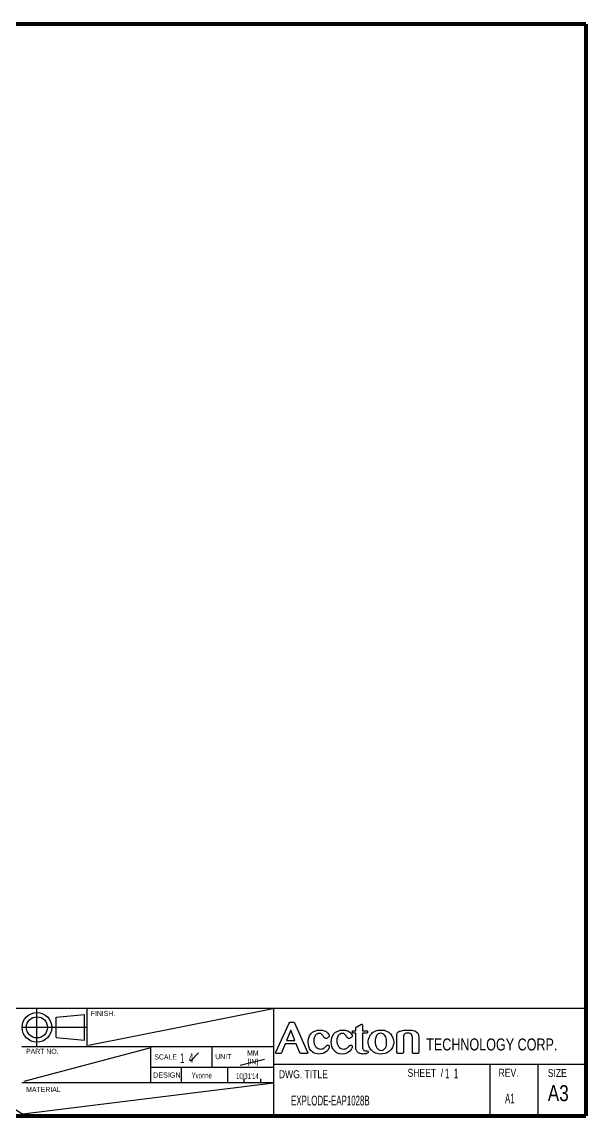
# Model space of a CAD drawing. Header units: millimetres. Extents: x -1 to 407, y -1 to 283.
# Drawn here: x 260.4 to 406.5, y -0.5 to 282.5 of the extents above; entities that cross this region are included whole.
import ezdxf
from ezdxf.enums import TextEntityAlignment as Align

# ---------------------------------------------------------------- set-up
doc = ezdxf.new("R2010")
doc.units = ezdxf.units.MM
doc.header["$LTSCALE"] = 23.1
doc.layers.get('0').update_dxf_attribs({"linetype": 'CONTINUOUS'})
doc.styles.get("Standard").update_dxf_attribs({"font": 'txt', "width": 0.6})
doc.styles.add('TEXTSTYLE_10', font='txt', dxfattribs={"width": 0.836201})
doc.styles.add('TEXTSTYLE_2', font='txt', dxfattribs={"width": 0.8})
doc.styles.add('TEXTSTYLE_3', font='txt', dxfattribs={"width": 0.782203})

msp = doc.modelspace()

# ---------------------------------------------------------------- linework, layer by layer
at = {"color": 7, "linetype": 'Continuous'}
for p, q in [((109.52, 27.88), (406, 27.89)), ((264.26, 17.93), (264.26, 27.89)), ((269.2, 25.56), (276.53, 26.23)), ((269.2, 20.25), (269.2, 25.56)), ((276.53, 19.59), (276.53, 26.23)), ((277.19, 17.93), (277.19, 27.89)), ((325.24, 27.66), (277.55, 18.26)), ((325.41, 0), (325.41, 27.89)), ((277.19, 22.91), (260.34, 22.91)), ((325.95, 16.51), (329.35, 24.02)), ((329.35, 24.12), (329.4, 24.12)), ((329.35, 24.02), (329.35, 24.12)), ((329.4, 24.17), (329.5, 24.17)), ((329.4, 24.12), (329.4, 24.17)), ((329.5, 24.17), (329.55, 24.23)), ((329.55, 24.23), (330.57, 24.23)), ((330.57, 24.23), (330.62, 24.17)), ((330.62, 24.17), (330.67, 24.17)), ((330.67, 24.17), (330.77, 24.07)), ((330.77, 24.07), (334.12, 16.46)), ((346.6, 22.91), (346.75, 23.06)), ((346.6, 22.04), (346.6, 22.91)), ((346.75, 23.06), (346.8, 23.06)), ((346.8, 23.06), (347.87, 23.62)), ((347.87, 23.62), (347.92, 23.67)), ((347.92, 23.67), (347.97, 23.67)), ((347.97, 23.67), (348.02, 23.72)), ((348.02, 23.72), (348.12, 23.72)), ((348.12, 23.72), (348.17, 23.67)), ((348.17, 23.67), (348.22, 23.67)), ((348.22, 23.67), (348.22, 23.62)), ((348.22, 23.62), (348.27, 23.57)), ((348.27, 23.57), (348.27, 22.04)), ((269.2, 20.25), (276.53, 19.59)), ((329.76, 22.15), (328.69, 19.51)), ((330.82, 19.51), (329.76, 22.15)), ((334.27, 19.66), (334.42, 20.22)), ((334.42, 20.22), (334.53, 20.47)), ((334.53, 20.47), (334.63, 20.73)), ((334.63, 20.73), (334.78, 20.98)), ((334.78, 20.98), (334.98, 21.23)), ((334.98, 21.23), (335.39, 21.64)), ((335.39, 21.64), (335.89, 21.94)), ((335.74, 19.91), (335.69, 19.51)), ((335.84, 20.22), (335.74, 19.91)), ((335.95, 20.52), (335.84, 20.22)), ((335.89, 21.94), (336.25, 22.04)), ((336.1, 20.78), (335.95, 20.52)), ((336.3, 21.03), (336.1, 20.78)), ((336.25, 22.04), (336.55, 22.15)), ((336.55, 21.18), (336.3, 21.03)), ((336.55, 22.15), (336.91, 22.2)), ((336.81, 21.28), (336.55, 21.18)), ((337.11, 21.33), (336.81, 21.28)), ((336.91, 22.2), (337.32, 22.2)), ((337.37, 21.33), (337.11, 21.33)), ((337.32, 22.2), (337.87, 22.15)), ((337.52, 21.28), (337.37, 21.33)), ((337.72, 21.18), (337.52, 21.28)), ((337.97, 20.93), (337.72, 21.18)), ((337.87, 22.15), (338.38, 22.04)), ((338.08, 20.78), (337.97, 20.93)), ((338.18, 20.67), (338.08, 20.78)), ((338.23, 20.52), (338.18, 20.67)), ((338.33, 20.37), (338.23, 20.52)), ((338.43, 20.27), (338.33, 20.37)), ((338.38, 22.04), (338.79, 21.89)), ((338.48, 20.22), (338.43, 20.27)), ((338.68, 20.12), (338.48, 20.22)), ((338.79, 20.07), (338.68, 20.12)), ((338.79, 21.89), (339.09, 21.69)), ((339.04, 20.07), (338.79, 20.07)), ((339.19, 20.12), (339.04, 20.07)), ((339.09, 21.69), (339.34, 21.44)), ((339.29, 20.17), (339.19, 20.12)), ((339.45, 20.27), (339.29, 20.17)), ((339.34, 21.44), (339.55, 21.18)), ((339.5, 20.32), (339.45, 20.27)), ((339.6, 20.47), (339.5, 20.32)), ((339.55, 21.18), (339.65, 20.98)), ((339.65, 20.57), (339.6, 20.47)), ((339.65, 20.98), (339.65, 20.57)), ((340.26, 19.66), (340.36, 20.22)), ((340.36, 20.22), (340.46, 20.47)), ((340.46, 20.47), (340.92, 21.23)), ((340.92, 21.23), (341.32, 21.64)), ((341.32, 21.64), (341.58, 21.79)), ((341.58, 21.79), (341.88, 21.94)), ((341.88, 20.52), (341.68, 19.91)), ((341.68, 19.91), (341.68, 19.1)), ((341.88, 21.94), (342.18, 22.04)), ((342.03, 20.78), (341.88, 20.52)), ((342.29, 21.03), (342.03, 20.78)), ((342.18, 22.04), (342.49, 22.15)), ((342.49, 21.18), (342.29, 21.03)), ((342.49, 22.15), (342.9, 22.2)), ((342.79, 21.28), (342.49, 21.18)), ((343.1, 21.33), (342.79, 21.28)), ((342.9, 22.2), (343.25, 22.2)), ((343.3, 21.33), (343.1, 21.33)), ((343.25, 22.2), (343.81, 22.15)), ((343.5, 21.28), (343.3, 21.33)), ((343.66, 21.18), (343.5, 21.28)), ((343.76, 21.08), (343.66, 21.18)), ((343.91, 20.93), (343.76, 21.08)), ((343.81, 22.15), (344.32, 22.04)), ((344.01, 20.78), (343.91, 20.93)), ((344.11, 20.67), (344.01, 20.78)), ((344.21, 20.52), (344.11, 20.67)), ((344.26, 20.37), (344.21, 20.52)), ((344.32, 20.27), (344.26, 20.37)), ((344.32, 22.04), (344.67, 21.89)), ((344.42, 20.22), (344.32, 20.27)), ((344.52, 20.17), (344.42, 20.22)), ((344.57, 20.12), (344.52, 20.17)), ((344.67, 20.07), (344.57, 20.12)), ((344.67, 21.89), (345.03, 21.69)), ((344.97, 20.07), (344.67, 20.07)), ((345.13, 20.12), (344.97, 20.07)), ((345.03, 21.69), (345.28, 21.44)), ((345.23, 20.17), (345.13, 20.12)), ((345.38, 20.27), (345.23, 20.17)), ((345.28, 21.44), (345.48, 21.18)), ((345.48, 20.32), (345.38, 20.27)), ((345.48, 21.18), (345.58, 20.98)), ((345.53, 20.47), (345.48, 20.32)), ((345.58, 20.57), (345.53, 20.47)), ((345.58, 20.98), (345.58, 20.57)), ((345.68, 21.94), (345.74, 21.94)), ((345.68, 21.64), (345.68, 21.94)), ((345.74, 21.54), (345.68, 21.64)), ((345.74, 22.04), (346.6, 22.04)), ((345.74, 21.94), (345.74, 22.04)), ((345.74, 21.49), (345.74, 21.54)), ((345.79, 21.49), (345.74, 21.49)), ((345.79, 21.44), (345.79, 21.49)), ((346.6, 21.44), (345.79, 21.44)), ((346.6, 17.28), (346.6, 21.44)), ((348.27, 22.04), (349.54, 22.04)), ((349.49, 21.44), (348.27, 21.44)), ((348.27, 21.44), (348.27, 17.78)), ((349.54, 21.49), (349.49, 21.49)), ((349.49, 21.49), (349.49, 21.44)), ((349.54, 22.04), (349.54, 21.49)), ((349.84, 19.76), (349.95, 20.07)), ((349.95, 20.07), (350.05, 20.32)), ((350.05, 20.32), (350.15, 20.62)), ((350.15, 20.62), (350.3, 20.88)), ((350.3, 20.88), (350.5, 21.13)), ((350.5, 21.13), (350.66, 21.33)), ((350.66, 21.33), (350.91, 21.54)), ((350.91, 21.54), (351.42, 21.84)), ((351.42, 21.84), (351.72, 21.99)), ((351.62, 20.07), (351.57, 19.71)), ((351.92, 20.78), (351.62, 20.07)), ((351.72, 21.99), (352.03, 22.09)), ((352.13, 21.03), (351.92, 20.78)), ((352.03, 22.09), (352.33, 22.15)), ((352.33, 21.23), (352.13, 21.03)), ((352.33, 22.15), (352.69, 22.2)), ((352.63, 21.33), (352.33, 21.23)), ((352.99, 21.38), (352.63, 21.33)), ((352.69, 22.2), (353.45, 22.2)), ((353.24, 21.33), (352.99, 21.38)), ((353.55, 21.23), (353.24, 21.33)), ((353.45, 22.2), (353.85, 22.15)), ((353.8, 21.08), (353.55, 21.23)), ((354.05, 20.83), (353.8, 21.08)), ((353.85, 22.15), (354.21, 22.04)), ((354.21, 20.52), (354.05, 20.83)), ((354.21, 22.04), (354.51, 21.94)), ((354.36, 20.17), (354.21, 20.52)), ((354.46, 19.71), (354.36, 20.17)), ((354.51, 21.94), (354.82, 21.79)), ((354.82, 21.79), (355.07, 21.64)), ((355.07, 21.64), (355.32, 21.44)), ((355.32, 21.44), (355.53, 21.23)), ((355.53, 21.23), (355.68, 20.98)), ((355.68, 20.98), (355.88, 20.73)), ((355.88, 20.73), (355.98, 20.47)), ((355.98, 20.47), (356.13, 20.22)), ((356.13, 20.22), (356.29, 19.71)), ((357.15, 21.18), (357.2, 21.33)), ((357.15, 16.31), (357.15, 21.18)), ((357.2, 21.33), (357.25, 21.44)), ((357.25, 21.44), (357.35, 21.59)), ((357.35, 21.59), (357.45, 21.69)), ((357.45, 21.69), (357.61, 21.79)), ((357.61, 21.79), (357.81, 21.89)), ((357.81, 21.89), (358.06, 21.94)), ((358.06, 21.94), (358.37, 22.04)), ((358.37, 22.04), (358.62, 22.09)), ((358.62, 22.09), (358.92, 22.15)), ((358.92, 20.88), (358.87, 20.73)), ((358.87, 20.73), (358.87, 16.36)), ((358.92, 22.15), (359.23, 22.15)), ((358.98, 21.03), (358.92, 20.88)), ((359.13, 21.18), (358.98, 21.03)), ((359.33, 21.33), (359.13, 21.18)), ((359.23, 22.15), (359.53, 22.2)), ((359.58, 21.38), (359.33, 21.33)), ((359.53, 22.2), (360.6, 22.2)), ((359.94, 21.44), (359.58, 21.38)), ((360.34, 21.38), (359.94, 21.44)), ((360.6, 21.33), (360.34, 21.38)), ((360.6, 22.2), (361, 22.15)), ((360.85, 21.18), (360.6, 21.33)), ((361, 21.03), (360.85, 21.18)), ((361, 22.15), (361.61, 22.04)), ((361.06, 20.83), (361, 21.03)), ((361.11, 20.67), (361.06, 20.83)), ((361.16, 20.47), (361.11, 20.67)), ((361.16, 16.26), (361.16, 20.47)), ((361.61, 22.04), (361.82, 21.99)), ((361.82, 21.99), (361.97, 21.89)), ((361.97, 21.89), (362.07, 21.84)), ((362.07, 21.84), (362.17, 21.79)), ((362.17, 21.79), (362.53, 21.44)), ((362.53, 21.44), (362.63, 21.23)), ((362.63, 21.23), (362.73, 21.08)), ((362.73, 21.08), (362.78, 20.88)), ((362.78, 20.88), (362.78, 20.73)), ((362.78, 20.73), (362.83, 20.57)), ((362.83, 20.57), (362.83, 16.41)), ((230.64, 19.68), (260.62, 0.51)), ((260.34, 17.93), (325.41, 17.93)), ((293.34, 17.57), (260.84, 8.91)), ((293.54, 17.93), (293.54, 8.63)), ((309.48, 12.62), (309.48, 17.93)), ((328.34, 18.65), (327.42, 16.36)), ((331.18, 18.65), (328.34, 18.65)), ((328.69, 19.51), (330.82, 19.51)), ((332.14, 16.36), (331.18, 18.65)), ((334.27, 19.1), (334.27, 19.66)), ((334.32, 18.49), (334.27, 19.1)), ((334.42, 17.94), (334.32, 18.49)), ((334.53, 17.68), (334.42, 17.94)), ((334.63, 17.43), (334.53, 17.68)), ((334.78, 17.17), (334.63, 17.43)), ((334.98, 16.97), (334.78, 17.17)), ((335.69, 19.51), (335.74, 19.1)), ((335.74, 19.1), (335.84, 18.65)), ((335.84, 18.65), (336, 18.29)), ((336, 18.29), (336.2, 17.94)), ((336.2, 17.94), (336.45, 17.68)), ((336.45, 17.68), (336.81, 17.48)), ((336.81, 17.48), (337.11, 17.33)), ((337.11, 17.33), (337.52, 17.28)), ((337.52, 17.28), (337.82, 17.33)), ((337.82, 17.33), (338.08, 17.38)), ((338.08, 17.38), (338.28, 17.48)), ((338.28, 17.48), (338.43, 17.58)), ((338.43, 17.58), (338.58, 17.68)), ((338.58, 17.68), (338.68, 17.83)), ((338.68, 17.83), (338.79, 17.94)), ((338.79, 17.94), (338.89, 18.09)), ((338.89, 18.09), (339.14, 18.34)), ((339.39, 17.07), (339.09, 16.77)), ((339.14, 18.34), (339.5, 18.34)), ((339.7, 17.68), (339.39, 17.07)), ((339.5, 18.34), (339.55, 18.29)), ((339.55, 18.29), (339.6, 18.24)), ((339.6, 18.24), (339.7, 18.14)), ((339.7, 18.14), (339.7, 17.68)), ((340.21, 19.1), (340.26, 19.66)), ((340.26, 18.49), (340.21, 19.1)), ((340.36, 17.94), (340.26, 18.49)), ((340.46, 17.68), (340.36, 17.94)), ((340.61, 17.43), (340.46, 17.68)), ((340.71, 17.17), (340.61, 17.43)), ((341.32, 16.57), (340.71, 17.17)), ((341.68, 19.1), (341.78, 18.65)), ((341.78, 18.65), (341.93, 18.29)), ((341.93, 18.29), (342.13, 17.94)), ((342.13, 17.94), (342.39, 17.68)), ((342.39, 17.68), (342.69, 17.48)), ((342.69, 17.48), (343.05, 17.33)), ((343.05, 17.33), (343.45, 17.28)), ((343.45, 17.28), (343.76, 17.33)), ((343.76, 17.33), (343.96, 17.38)), ((343.96, 17.38), (344.16, 17.48)), ((344.16, 17.48), (344.37, 17.58)), ((344.37, 17.58), (344.52, 17.68)), ((344.52, 17.68), (344.62, 17.83)), ((344.62, 17.83), (344.72, 17.94)), ((344.72, 17.94), (344.82, 18.09)), ((344.82, 18.09), (344.87, 18.14)), ((344.87, 18.14), (344.97, 18.19)), ((344.97, 18.19), (345.03, 18.24)), ((345.03, 18.29), (345.08, 18.34)), ((345.03, 18.24), (345.03, 18.29)), ((345.28, 17.07), (345.03, 16.77)), ((345.08, 18.34), (345.38, 18.34)), ((345.48, 17.38), (345.28, 17.07)), ((345.38, 18.34), (345.48, 18.29)), ((345.48, 18.29), (345.53, 18.24)), ((345.58, 17.68), (345.48, 17.38)), ((345.53, 18.24), (345.53, 18.19)), ((345.53, 18.19), (345.58, 18.14)), ((345.58, 18.14), (345.58, 17.68)), ((346.65, 17.12), (346.6, 17.28)), ((346.7, 16.97), (346.65, 17.12)), ((348.27, 17.78), (348.32, 17.63)), ((348.32, 17.63), (348.32, 17.43)), ((348.32, 17.43), (348.42, 17.28)), ((348.42, 17.28), (348.53, 17.07)), ((348.53, 17.07), (348.68, 16.97)), ((349.79, 19.41), (349.84, 19.76)), ((349.79, 18.75), (349.79, 19.41)), ((349.84, 18.44), (349.79, 18.75)), ((349.95, 18.14), (349.84, 18.44)), ((350, 17.88), (349.95, 18.14)), ((350.15, 17.63), (350, 17.88)), ((350.3, 17.38), (350.15, 17.63)), ((350.45, 17.12), (350.3, 17.38)), ((350.66, 16.92), (350.45, 17.12)), ((351.57, 19.71), (351.57, 18.85)), ((351.57, 18.85), (351.67, 18.39)), ((351.67, 18.39), (351.82, 17.99)), ((351.82, 17.99), (351.98, 17.63)), ((351.98, 17.63), (352.48, 17.12)), ((352.48, 17.12), (352.79, 17.02)), ((352.79, 17.02), (353.09, 16.97)), ((353.09, 16.97), (353.45, 17.02)), ((353.45, 17.02), (353.7, 17.12)), ((353.7, 17.12), (353.95, 17.33)), ((353.95, 17.33), (354.21, 17.58)), ((354.21, 17.58), (354.36, 17.94)), ((354.36, 17.94), (354.46, 18.34)), ((354.51, 19.25), (354.46, 19.71)), ((354.46, 18.34), (354.51, 18.75)), ((354.51, 18.75), (354.51, 19.25)), ((355.68, 17.17), (355.27, 16.77)), ((355.88, 17.43), (355.68, 17.17)), ((356.03, 17.68), (355.88, 17.43)), ((356.13, 17.99), (356.03, 17.68)), ((356.24, 18.29), (356.13, 17.99)), ((356.29, 18.54), (356.24, 18.29)), ((356.29, 19.71), (356.34, 19.2)), ((356.34, 18.9), (356.29, 18.54)), ((356.34, 19.2), (356.34, 18.9)), ((305.94, 16.33), (303.86, 14.16)), ((323.02, 14.59), (316.74, 13.05)), ((325.85, 16.31), (325.9, 16.31)), ((325.9, 16.26), (325.85, 16.31)), ((325.9, 16.41), (325.95, 16.46)), ((325.9, 16.31), (325.9, 16.41)), ((325.95, 16.21), (325.9, 16.26)), ((325.95, 16.46), (325.95, 16.51)), ((326, 16.21), (325.95, 16.21)), ((326.05, 16.16), (326, 16.21)), ((327.17, 16.16), (326.05, 16.16)), ((327.27, 16.21), (327.17, 16.16)), ((327.32, 16.21), (327.27, 16.21)), ((327.42, 16.31), (327.32, 16.21)), ((327.42, 16.36), (327.42, 16.31)), ((332.19, 16.31), (332.14, 16.36)), ((332.24, 16.26), (332.19, 16.31)), ((332.24, 16.21), (332.24, 16.26)), ((332.34, 16.21), (332.24, 16.21)), ((332.39, 16.16), (332.34, 16.21)), ((334.02, 16.16), (332.39, 16.16)), ((334.07, 16.21), (334.02, 16.16)), ((334.12, 16.21), (334.07, 16.21)), ((334.12, 16.46), (334.12, 16.41)), ((334.12, 16.41), (334.17, 16.41)), ((334.17, 16.26), (334.12, 16.26)), ((334.12, 16.26), (334.12, 16.21)), ((334.17, 16.41), (334.17, 16.26)), ((335.13, 16.77), (334.98, 16.97)), ((335.39, 16.57), (335.13, 16.77)), ((335.59, 16.41), (335.39, 16.57)), ((335.84, 16.26), (335.59, 16.41)), ((336.15, 16.16), (335.84, 16.26)), ((336.76, 16.06), (336.15, 16.16)), ((337.11, 16.01), (336.76, 16.06)), ((337.47, 16.06), (337.11, 16.01)), ((338.08, 16.16), (337.47, 16.06)), ((338.33, 16.26), (338.08, 16.16)), ((338.74, 16.46), (338.33, 16.26)), ((339.09, 16.77), (338.74, 16.46)), ((341.53, 16.41), (341.32, 16.57)), ((341.78, 16.26), (341.53, 16.41)), ((342.08, 16.16), (341.78, 16.26)), ((342.39, 16.11), (342.08, 16.16)), ((343.1, 16.01), (342.39, 16.11)), ((343.71, 16.11), (343.1, 16.01)), ((343.96, 16.16), (343.71, 16.11)), ((344.21, 16.26), (343.96, 16.16)), ((344.67, 16.46), (344.21, 16.26)), ((345.03, 16.77), (344.67, 16.46)), ((346.8, 16.82), (346.7, 16.97)), ((346.9, 16.67), (346.8, 16.82)), ((347, 16.51), (346.9, 16.67)), ((347.11, 16.41), (347, 16.51)), ((347.26, 16.36), (347.11, 16.41)), ((347.56, 16.16), (347.26, 16.36)), ((347.97, 16.06), (347.56, 16.16)), ((348.22, 16.06), (347.97, 16.06)), ((348.47, 16.01), (348.22, 16.06)), ((348.68, 16.06), (348.47, 16.01)), ((348.68, 16.97), (348.93, 16.87)), ((348.93, 16.06), (348.68, 16.06)), ((348.93, 16.87), (349.24, 16.82)), ((349.13, 16.11), (348.93, 16.06)), ((349.34, 16.16), (349.13, 16.11)), ((349.24, 16.82), (349.44, 16.82)), ((349.54, 16.21), (349.34, 16.16)), ((349.44, 16.82), (349.54, 16.77)), ((349.54, 16.77), (349.64, 16.77)), ((349.69, 16.31), (349.54, 16.21)), ((349.64, 16.77), (349.69, 16.72)), ((349.69, 16.72), (349.74, 16.67)), ((349.74, 16.41), (349.69, 16.31)), ((349.74, 16.67), (349.79, 16.62)), ((349.79, 16.51), (349.74, 16.41)), ((349.79, 16.62), (349.79, 16.51)), ((350.91, 16.72), (350.66, 16.92)), ((351.11, 16.51), (350.91, 16.72)), ((351.42, 16.41), (351.11, 16.51)), ((351.67, 16.26), (351.42, 16.41)), ((352.03, 16.16), (351.67, 16.26)), ((352.33, 16.11), (352.03, 16.16)), ((353.04, 16.01), (352.33, 16.11)), ((353.45, 16.06), (353.04, 16.01)), ((354.16, 16.16), (353.45, 16.06)), ((354.46, 16.26), (354.16, 16.16)), ((354.77, 16.41), (354.46, 16.26)), ((355.02, 16.57), (354.77, 16.41)), ((355.27, 16.77), (355.02, 16.57)), ((357.2, 16.26), (357.15, 16.31)), ((357.2, 16.21), (357.2, 16.26)), ((357.3, 16.21), (357.2, 16.21)), ((357.35, 16.16), (357.3, 16.21)), ((358.62, 16.16), (357.35, 16.16)), ((358.67, 16.21), (358.62, 16.16)), ((358.77, 16.21), (358.67, 16.21)), ((358.82, 16.26), (358.77, 16.21)), ((358.87, 16.36), (358.82, 16.31)), ((358.82, 16.31), (358.82, 16.26)), ((361.21, 16.26), (361.16, 16.26)), ((361.21, 16.21), (361.21, 16.26)), ((361.26, 16.21), (361.21, 16.21)), ((361.36, 16.16), (361.26, 16.21)), ((362.68, 16.16), (361.36, 16.16)), ((362.73, 16.21), (362.68, 16.16)), ((362.78, 16.21), (362.73, 16.21)), ((362.83, 16.41), (362.78, 16.36)), ((362.78, 16.36), (362.78, 16.21)), ((293.54, 12.62), (325.41, 12.62)), ((301.51, 12.62), (301.51, 8.63)), ((313.49, 8.63), (313.49, 12.59)), ((325.41, 13.43), (406, 13.43)), ((381.2, 0), (381.2, 13.43)), ((393.6, 0), (393.6, 13.43)), ((260.34, 8.63), (325.41, 8.63)), ((317.75, 8.63), (317.75, 9.61)), ((322.01, 8.63), (322.01, 9.61)), ((325.28, 8.47), (260.62, 0.51))]:
    msp.add_line(p, q, dxfattribs=at)
at = {"color": 7, "linetype": 'Continuous', "const_width": 1.03}
for points in [[(406, 282), (0, 282)], [(406, 0), (406, 282)], [(0, 0), (406, 0)]]:
    msp.add_lwpolyline(points, dxfattribs=at)
at = {"color": 7, "linetype": 'Continuous'}
for radius in [3.83, 2.72]:
    msp.add_circle((264.26, 22.91), radius, dxfattribs=at)

# ---------------------------------------------------------------- texts
at = {"color": 7, "linetype": 'Continuous', "style": 'TEXTSTYLE_2', "width": 0.8}
for s, height, p in [('FINISH.', 1.328, (281.29, 25.84)), ('MM', 1.328, (319.99, 15.61)), ('[IN]', 1.328, (319.99, 13.39)), ('A3', 4.133, (398.82, 3.85))]:
    msp.add_text(s, height=height, dxfattribs=at).set_placement(p, align=Align.CENTER)
at = {"color": 7, "linetype": 'Continuous'}
for s, height, style, width, p in [('TECHNOLOGY CORP.', 3.0994, 'TEXTSTYLE_3', 0.782203, (364.73, 16.94)), ('PART NO.', 1.328, 'TEXTSTYLE_2', 0.8, (261.45, 16.05)), ('SCALE', 1.328, 'TEXTSTYLE_2', 0.8, (294.56, 14.61)), ('UNIT', 1.328, 'TEXTSTYLE_2', 0.8, (310.29, 14.7)), ('DWG. TITLE', 2.066, 'TEXTSTYLE_2', 0.8, (326.71, 9.77)), ('SHEET  /', 2.066, 'TEXTSTYLE_2', 0.8, (359.92, 10.13)), ('REV.', 2.066, 'TEXTSTYLE_2', 0.8, (383.42, 10.15)), ('SIZE', 2.066, 'TEXTSTYLE_2', 0.8, (396.12, 10.09)), ('DESIGN', 1.328, 'TEXTSTYLE_10', 0.836201, (294.23, 9.93)), ('MATERIAL', 1.328, 'TEXTSTYLE_2', 0.8, (261.49, 6.2))]:
    msp.add_text(s, height=height, dxfattribs=dict(at, style=style, width=width)).set_placement(p)
at = {"color": 2, "linetype": 'Continuous', "width": 0.6}
for s, height, p in [('1  4', 2.54, (301.22, 13.7)), ('1  1', 2.54, (369.6, 9.73)), ('Yvonne', 1.524, (304.2, 9.73)), ("10/31'14", 1.524, (315.67, 9.54)), ('A1', 2.5, (385.09, 3.31)), ('EXPLODE-EAP1028B', 2.54, (329.86, 2.74))]:
    msp.add_text(s, height=height, dxfattribs=at).set_placement(p)

doc.saveas('drawing.dxf')
